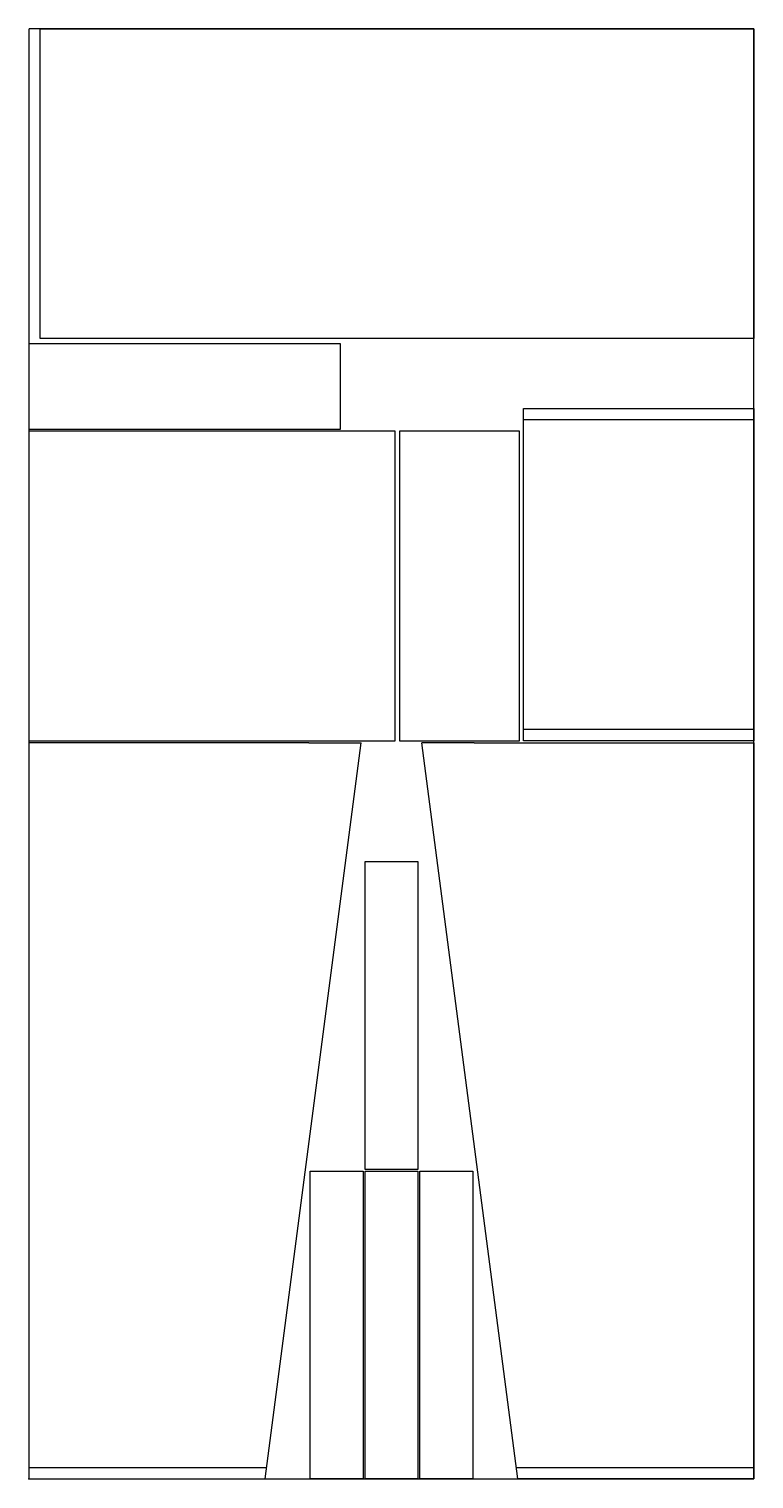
# Model space of a CAD drawing. Header units: inches. Extents: x 0 to 48, y 0 to 96.
import ezdxf

# ---------------------------------------------------------------- set-up
doc = ezdxf.new("R2010")
doc.units = ezdxf.units.IN
doc.header["$MEASUREMENT"] = 0
for name, color, linetype in [('BACKCABWOOD', 7, 'Continuous'), ('BOTTOMCABWOOD', 7, 'Continuous'), ('COINDOORGOTT', 7, 'Continuous'), ('FRONTCABWOOD', 7, 'Continuous'), ('PLYWOODSHEET', 7, 'Continuous'), ('SIDECABWOOD', 7, 'Continuous')]:
    doc.layers.add(name, color=color, linetype=linetype)

msp = doc.modelspace()

# ---------------------------------------------------------------- linework, layer by layer
msp.add_point((0, 0))
at = {"layer": 'BACKCABWOOD'}
for p, q in [((20.625, 75.159), (0, 75.159)), ((0, 75.159), (0, 69.5)), ((20.625, 69.5), (20.625, 75.159)), ((0, 69.5), (20.625, 69.5)), ((0, 69.375), (0, 48.875)), ((24.25, 69.375), (0, 69.375)), ((24.25, 48.875), (24.25, 69.375)), ((24.528, 69.375), (24.528, 48.875)), ((32.472, 69.375), (24.528, 69.375)), ((32.472, 48.875), (32.472, 69.375)), ((0, 48.875), (24.25, 48.875)), ((24.528, 48.875), (32.472, 48.875))]:
    msp.add_line(p, q, dxfattribs=at)
at = {"layer": 'BOTTOMCABWOOD'}
for p, q in [((0.75, 75.5), (0.75, 96)), ((0.75, 96), (48, 96)), ((48, 96), (48, 75.5)), ((48, 75.5), (0.75, 75.5)), ((22.25, 40.875), (25.75, 40.875)), ((22.25, 20.5), (22.25, 40.875)), ((25.75, 40.875), (25.75, 20.5)), ((18.625, 20.375), (22.125, 20.375)), ((18.625, 0), (18.625, 20.375)), ((22.125, 20.375), (22.125, 0)), ((25.75, 20.5), (22.25, 20.5)), ((22.25, 20.375), (25.75, 20.375)), ((22.25, 0), (22.25, 20.375)), ((25.75, 20.375), (25.75, 0)), ((25.875, 20.375), (29.375, 20.375)), ((25.875, 0), (25.875, 20.375)), ((29.375, 20.375), (29.375, 0)), ((22.125, 0), (18.625, 0)), ((25.75, 0), (22.25, 0)), ((29.375, 0), (25.875, 0))]:
    msp.add_line(p, q, dxfattribs=at)
at = {"layer": 'COINDOORGOTT'}
for p, q in [((48, 70.125), (32.75, 70.125)), ((48, 49.625), (32.75, 49.625)), ((15.723, 0.75), (0, 0.75)), ((48, 0.75), (32.277, 0.75))]:
    msp.add_line(p, q, dxfattribs=at)
at = {"layer": 'FRONTCABWOOD'}
for p, q in [((32.75, 48.875), (32.75, 70.875)), ((32.75, 70.875), (48, 70.875)), ((48, 70.875), (48, 48.875)), ((48, 48.875), (32.75, 48.875))]:
    msp.add_line(p, q, dxfattribs=at)
at = {"layer": 'PLYWOODSHEET'}
for p, q in [((0, 96), (0, 0)), ((48, 96), (0, 96)), ((48, 0), (48, 96)), ((0, 0), (48, 0))]:
    msp.add_line(p, q, dxfattribs=at)
at = {"layer": 'SIDECABWOOD'}
for p, q in [((18.516, 48.75), (0, 48.75)), ((0, 48.75), (0, 0)), ((15.625, 0), (22, 48.75)), ((18.516, 48.75), (22, 48.75)), ((29.484, 48.75), (26, 48.75)), ((32.375, 0), (26, 48.75)), ((29.484, 48.75), (48, 48.75)), ((48, 48.75), (48, 0)), ((0, 0), (15.625, 0)), ((48, 0), (32.375, 0))]:
    msp.add_line(p, q, dxfattribs=at)

doc.saveas('drawing.dxf')
